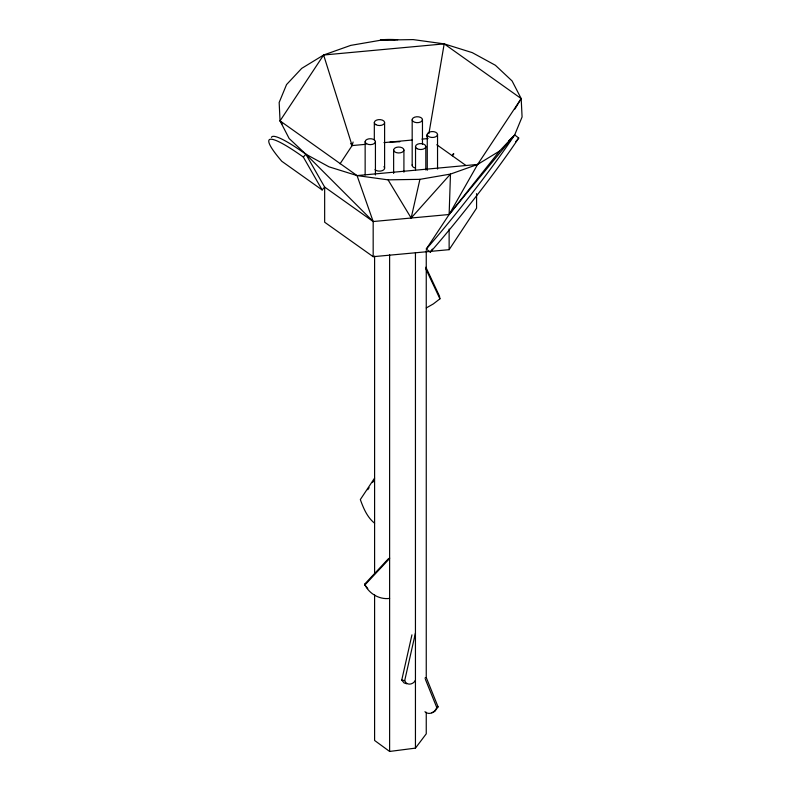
<?xml version="1.0" encoding="UTF-8"?>
<svg xmlns="http://www.w3.org/2000/svg" width="791" height="791" viewBox="0 0 791 791"><rect width="100%" height="100%" fill="white"/><g stroke="black" fill="none" stroke-linecap="round" stroke-linejoin="round"><path stroke-width="1.19" d="M271.442 137.377A102.444 12.31 41.1 0 1 305.85 154.186L324.656 187.062L373.174 221.529L449.13 214.509L450.475 174.079L477.626 164.439L499.526 151.071L514.694 134.885L522.08 116.979L521.19 98.578L512.084 80.949L495.384 65.267L472.227 52.621L444.186 43.871L413.179 39.599L381.311 40.114L350.769 45.374L323.618 55.014L301.707 68.382L286.55 84.578L279.164 102.474L280.044 120.875L289.15 138.514L305.85 154.186L373.174 221.529L373.174 256.689L449.13 249.669L476.577 208.181L476.577 193.627M428.89 133.699L444.186 43.871L323.618 55.014L280.044 120.875L282.11 123.93M411.152 218.019L419.922 179.339L450.475 174.079L411.152 218.019L388.065 179.854L357.048 175.582L329.016 166.832L305.85 154.186L303.339 157.073A102.444 12.31 41.1 0 0 281.794 161.285L322.145 189.949L324.656 187.062L324.656 222.222L373.174 256.689M406.683 683.8L404.053 682.91L401.749 680.092L411.953 634.847M415.443 680.25C413.288 684.69 406.633 685.985 404.695 680.636L415.443 633.027M340.061 163.786L352.104 145.574L353.093 142.014M453.372 153.583L452.323 155.787L453.856 153.869M426.25 250.658L426.25 677.521L438.076 706.847L436.761 707.49C435.238 712.335 429.127 715.598 424.925 711.742M438.076 706.847L434.783 711.386L431.787 712.79M513.132 136.774L449.13 214.509L477.626 164.439L521.19 98.578L444.186 43.871M514.911 109.069L521.19 98.578M426.3 249.017A102.444 6.951 -51.9 0 0 514.694 134.885L518.728 138.049A102.444 6.951 -51.9 0 1 430.344 252.181L426.3 249.017L450.445 212.532M430.344 252.181L432.361 249.135M374.598 478.09L360.33 499.566C363.435 508.218 367.232 517.324 374.598 523.217M367.766 489.728L369.13 487.681M372.521 482.569L373.886 480.523M374.598 594.812L374.598 740.465L389.617 751.45L415.443 748.128L426.25 733.821L426.25 712.305M449.13 214.509L499.526 151.071M515.603 141.836L518.728 138.049M389.617 598.401C379.383 599.855 368.695 593.458 364.631 584.183L388.638 558.495M364.78 585.093L389.617 558.515L389.469 557.606M508.633 140.946L512.963 136.616M425.874 267.22L439.47 296.101L439.925 298.84L433.3 303.942L426.3 307.926M424.925 678.154L426.25 677.521M350.759 143.517L352.104 145.574L365.58 144.328M383.961 142.627L412.141 140.027M421.939 139.117L428.069 138.554M280.044 120.875L357.048 175.582L477.626 164.439M390.092 142.064L399.811 141.747M388.065 179.854L419.922 179.339M401.749 680.092L404.695 680.636M436.8 144.753L465.909 165.438M366.124 586.457L367.756 588.553M364.631 584.183L365.62 585.696M303.339 157.073L322.145 189.949M426.487 135.231L427.545 137.446M425.805 268.841L439.925 298.84M425.38 679.291L436.761 707.49M357.048 175.582L373.174 221.529M323.618 55.014L352.104 145.574M449.13 229.064L449.13 249.669M437.542 134.519A5.142 2.966 0 0 1 429.829 137.09A5.142 2.966 0 0 1 429.829 131.949A5.142 2.966 0 0 1 437.542 134.519L437.542 169.027M427.259 134.519L427.259 170.263M425.815 146.553L425.815 169.976M422.463 119.708A5.142 2.966 0 0 1 414.751 122.279A5.142 2.966 0 0 1 414.751 117.137A5.142 2.966 0 0 1 422.463 119.708L422.463 144.358M415.532 146.553L415.532 169.976M415.443 252.655L415.443 748.128M412.18 119.708L412.18 165.309M403.914 150.003A5.142 2.966 0 0 1 396.202 152.574A5.142 2.966 0 0 1 396.202 147.433A5.142 2.966 0 0 1 403.914 150.003L403.914 172.191M393.631 150.003L393.631 173.427M389.617 254.732L389.617 751.45M384.604 122.565L384.604 168.167M375.428 141.688L375.428 174.969M374.598 256.057L374.598 573.831M374.321 122.565L374.321 139.819M365.145 141.688L365.145 174.969M395.095 39.787A102.444 101.466 -74.4 0 0 381.311 40.114L380.461 39.876A102.444 101.466 -74.4 0 1 397.675 39.768M383.922 166.683A5.142 2.966 0 0 1 382.033 170.737A5.142 2.966 0 0 1 375.013 169.66M414.751 167.88A5.142 2.966 0 0 1 412.358 164.548M375.834 124.662A5.142 2.966 0 0 0 384.436 123.337A5.142 2.966 0 0 0 378.138 119.698A5.142 2.966 0 0 0 375.834 124.662M366.648 143.784A5.142 2.966 0 0 0 375.25 142.449A5.142 2.966 0 0 0 368.952 138.821A5.142 2.966 0 0 0 366.648 143.784M417.045 148.659A5.142 2.966 0 0 0 425.647 147.324A5.142 2.966 0 0 0 419.349 143.685A5.142 2.966 0 0 0 417.045 148.659"/></g></svg>
